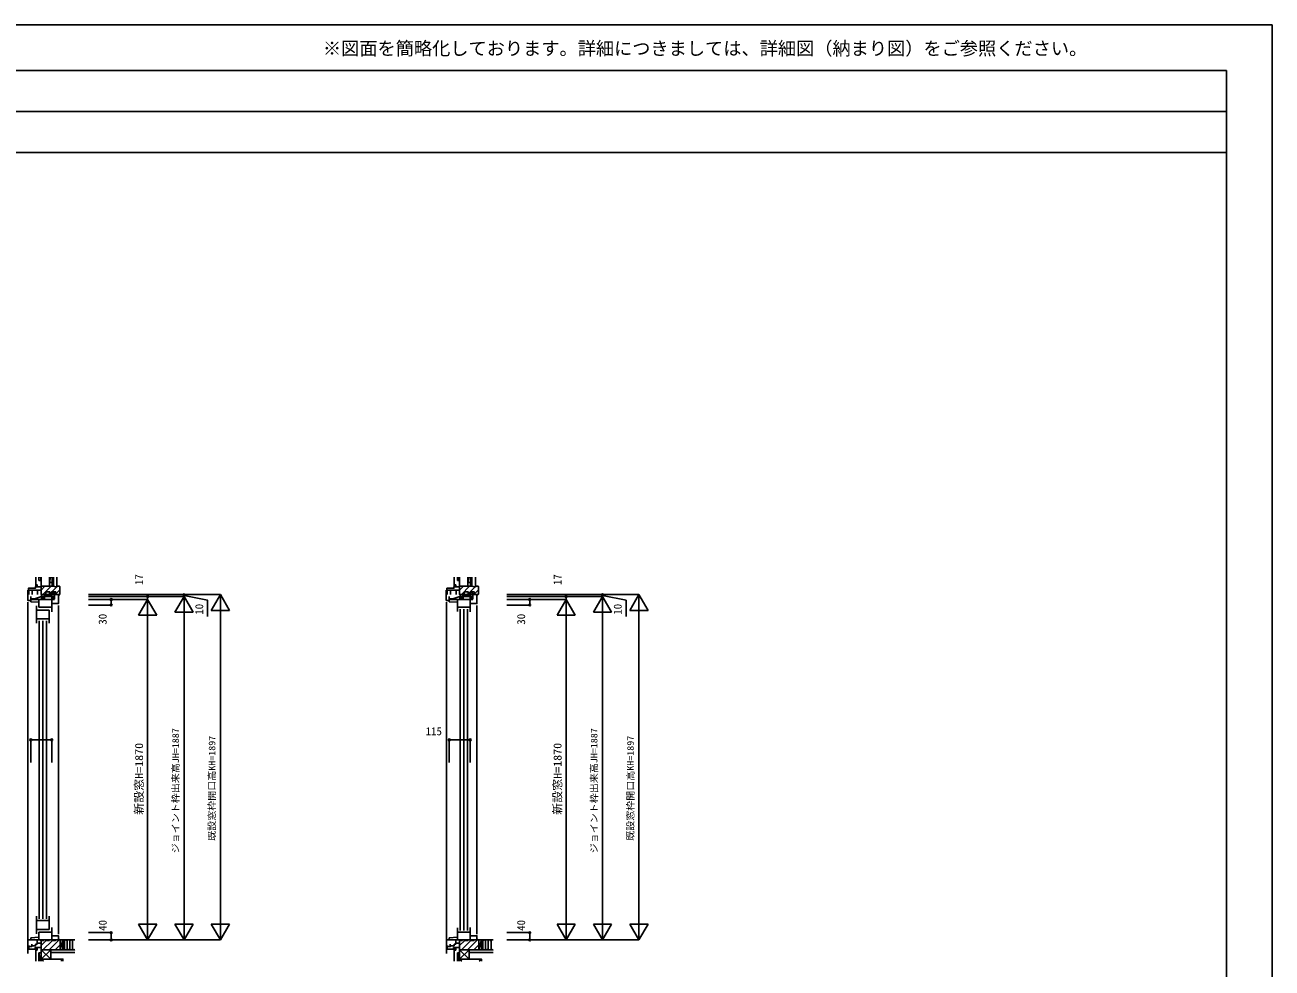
# Model space of a CAD drawing. Units: millimetres, scale not verified. Extents: x -6875 to 6875, y -5000 to 5000.
# Drawn here: x 22 to 6875, y -182 to 5000 of the extents above; entities that cross this region are included whole.
import ezdxf
from ezdxf.enums import TextEntityAlignment as Align

# ---------------------------------------------------------------- set-up
doc = ezdxf.new("R2010")
doc.units = ezdxf.units.MM
doc.header["$LTSCALE"] = 20
for name, color, linetype in [('0-0_0', 7, 'Continuous'), ('0-5_YKK_C1', 4, 'Continuous'), ('0-6_YKK_C1E', 7, 'Continuous'), ('0-7_YKK_C2', 5, 'Continuous'), ('0-8_YKK_F1', 7, 'Continuous'), ('0-9_YKK_N1', 2, 'Continuous'), ('0-A_YKK_Z1', 7, 'Continuous')]:
    doc.layers.add(name, color=color, linetype=linetype)
doc.styles.add('ＭＳ ゴシック', font='')
doc.styles.get('ＭＳ ゴシック').set_extended_font_data('MS Gothic')

msp = doc.modelspace()

# ---------------------------------------------------------------- linework, layer by layer
at = {"layer": '0-5_YKK_C1'}
for p, q in [((54.3, 1859.9), (54.3, 1842.9)), ((112.8, 1859.9), (112.8, 1842.9)), ((130.6, 1852.1), (112.8, 1852.1)), ((130.6, 1842.9), (130.6, 1859.9)), ((169.3, 1859.9), (169.3, 1842.9)), ((2353.89, 1859.9), (2353.89, 1842.9)), ((2412.39, 1859.9), (2412.39, 1842.9)), ((2430.19, 1852.1), (2412.39, 1852.1)), ((2430.19, 1842.9), (2430.19, 1859.9)), ((2468.89, 1859.9), (2468.89, 1842.9)), ((38.3, 1827.8), (38.3, -102.1)), ((54.3, 1830.9), (99.3, 1828.54)), ((85.3, 1712.9), (85.3, 1808.9)), ((155.3, 1784.9), (85.3, 1784.9)), ((99.3, 1800.9), (99.3, 1842.9)), ((99.3, 1800.9), (169.3, 1800.9)), ((155.3, 1784.9), (155.3, 1712.9)), ((169.3, 1774.9), (169.3, 1842.9)), ((206.3, 1810.4), (206.3, 5.4)), ((2337.89, 1827.8), (2337.89, -102.1)), ((2353.89, 1830.9), (2398.89, 1828.54)), ((2398.89, 1776.9), (2398.89, 1842.9)), ((2398.89, 1800.9), (2468.89, 1800.9)), ((2413.83, 1789.9), (2413.83, 23.9)), ((2434.33, 23.9), (2434.33, 1789.9)), ((2454.83, 1789.9), (2454.83, 23.9)), ((2468.89, 1774.9), (2468.89, 1842.9)), ((2505.89, 1810.4), (2505.89, 5.4)), ((155.3, 1736.9), (85.3, 1736.9)), ((100.29, 1725.9), (100.29, 87.9)), ((120.79, 87.9), (120.79, 1725.9)), ((141.29, 1725.9), (141.29, 87.9)), ((85.3, 102.9), (85.3, 6.9)), ((85.3, 78.9), (155.3, 78.9)), ((99.3, 14.9), (169.3, 14.9)), ((99.3, 14.9), (99.3, -27.1)), ((169.3, 40.9), (169.3, -27.1)), ((2398.89, 38.9), (2398.89, -27.1)), ((2398.89, 14.9), (2468.89, 14.9)), ((2468.89, 40.9), (2468.89, -27.1)), ((55.8, -27.1), (39, -27.1)), ((39, -100.1), (39, -27.1)), ((54.3, -15.1), (99.3, -12.74)), ((2355.39, -27.1), (2338.59, -27.1)), ((2338.59, -100.1), (2338.59, -27.1)), ((2353.89, -15.1), (2398.89, -12.74))]:
    msp.add_line(p, q, dxfattribs=at)
for points in [[(54.3, 1837.8), (37.3, 1837.8), (37.3, 1893.8)], [(169.3, 1859.9), (112.8, 1859.9), (74.3, 1846), (54.3, 1846)], [(169.3, 1820.4), (206.3, 1820.4), (206.3, 1870.4)], [(2353.89, 1837.8), (2336.89, 1837.8), (2336.89, 1893.8)], [(2468.89, 1859.9), (2412.39, 1859.9), (2373.89, 1846), (2353.89, 1846)], [(2468.89, 1820.4), (2505.89, 1820.4), (2505.89, 1870.4)], [(184.3, 1842.9), (54.3, 1842.9), (54.3, 1830.9)], [(2483.89, 1842.9), (2353.89, 1842.9), (2353.89, 1830.9)], [(155.3, 102.9), (155.3, 30.9), (85.3, 30.9)], [(184.3, -27.1), (54.3, -27.1), (54.3, -15.1)], [(206.3, -24.6), (206.3, -4.6), (169.3, -4.6)], [(2483.89, -27.1), (2353.89, -27.1), (2353.89, -15.1)], [(2505.89, -24.6), (2505.89, -4.6), (2468.89, -4.6)]]:
    msp.add_lwpolyline(points, dxfattribs=at)
at = {"layer": '0-6_YKK_C1E'}
for p, q in [((111.3, 1871), (111.3, 1942.9)), ((2410.89, 1871), (2410.89, 1942.9)), ((43.3, 1869.9), (43.3, 1894.8)), ((61.5, 1869.9), (61.5, 1894.8)), ((91.5, 1869.9), (91.5, 1894.8)), ((2342.89, 1869.9), (2342.89, 1894.8)), ((2361.09, 1869.9), (2361.09, 1894.8)), ((2391.09, 1869.9), (2391.09, 1894.8)), ((43.3, -57.1), (43.3, -79.1)), ((59.6, -59.1), (81, -59.1)), ((81, -51.1), (89.6, -51.1)), ((81, -59.1), (81, -51.1)), ((89.6, -51.1), (89.6, -28.1)), ((111.3, -44.1), (89.6, -44.1)), ((106.7, -28.1), (126.3, -28.1)), ((111.3, -89.6), (111.3, -28.1)), ((126.3, -27.1), (126.3, -30.6)), ((2342.89, -57.1), (2342.89, -79.1)), ((2359.19, -59.1), (2380.59, -59.1)), ((2380.59, -51.1), (2389.19, -51.1)), ((2380.59, -59.1), (2380.59, -51.1)), ((2389.19, -51.1), (2389.19, -28.1)), ((2410.89, -44.1), (2389.19, -44.1)), ((2406.29, -28.1), (2425.89, -28.1)), ((2410.89, -89.6), (2410.89, -28.1)), ((2425.89, -27.1), (2425.89, -30.6))]:
    msp.add_line(p, q, dxfattribs=at)
for points in [[(111.3, 1912.9), (79.8, 1912.9), (79.8, 1904.9), (41.3, 1904.9), (41.3, 1894.8), (111.3, 1894.8)], [(2410.89, 1912.9), (2379.39, 1912.9), (2379.39, 1904.9), (2340.89, 1904.9), (2340.89, 1894.8), (2410.89, 1894.8)], [(43.3, -64.1), (59.6, -64.1), (59.6, -51.1)], [(2342.89, -64.1), (2359.19, -64.1), (2359.19, -51.1)], [(43.3, -77.1), (77.8, -77.1), (77.8, -69.1), (111.3, -69.1)], [(2342.89, -77.1), (2377.39, -77.1), (2377.39, -69.1), (2410.89, -69.1)]]:
    msp.add_lwpolyline(points, dxfattribs=at)
at = {"layer": '0-7_YKK_C2'}
for p, q in [((81.3, 1917.8), (86.96, 1923.46)), ((82.32, 1913.17), (90.3, 1921.14)), ((2380.89, 1917.8), (2386.55, 1923.46)), ((2381.91, 1913.17), (2389.89, 1921.14)), ((87.98, 1913.17), (90.3, 1915.49)), ((206.5, 1869.27), (208.13, 1870.9)), ((206.5, 1866.44), (210.96, 1870.9)), ((206.5, 1863.9), (212.3, 1870.9)), ((206.5, 1870.9), (206.5, 1863.9)), ((2387.57, 1913.17), (2389.89, 1915.49)), ((2506.09, 1869.27), (2507.72, 1870.9)), ((2506.09, 1866.44), (2510.55, 1870.9)), ((2506.09, 1863.9), (2511.89, 1870.9)), ((2506.09, 1870.9), (2506.09, 1863.9)), ((206.3, -20.1), (213.3, -27.1)), ((206.3, -27.1), (206.3, -20.1)), ((206.3, -22.7), (207.6, -21.4)), ((213.3, -27.1), (206.3, -27.1)), ((207.55, -27.1), (210.42, -24.23)), ((213.21, -27.1), (213.25, -27.06)), ((2505.89, -20.1), (2512.89, -27.1)), ((2505.89, -27.1), (2505.89, -20.1)), ((2505.89, -25.52), (2508.6, -22.81)), ((2512.89, -27.1), (2505.89, -27.1)), ((2509.97, -27.1), (2511.43, -25.64)), ((2512.8, -27.1), (2512.84, -27.06)), ((81.3, -76.74), (88.64, -69.4)), ((81.3, -71.09), (82.98, -69.4)), ((81.3, -82.4), (90.3, -73.4)), ((90.3, -83.92), (81.3, -83.92)), ((85.44, -83.92), (90.3, -79.06)), ((90.3, -83.92), (90.3, -69.4)), ((2380.89, -76.74), (2388.23, -69.4)), ((2380.89, -71.09), (2382.58, -69.4)), ((2380.89, -82.4), (2389.89, -73.4)), ((2389.89, -83.92), (2380.89, -83.92)), ((2385.03, -83.92), (2389.89, -79.06)), ((2389.89, -83.92), (2389.89, -69.4))]:
    msp.add_line(p, q, dxfattribs=at)
for points in [[(90.3, 1913.17), (90.3, 1923.46), (81.3, 1923.46)], [(2389.89, 1913.17), (2389.89, 1923.46), (2380.89, 1923.46)]]:
    msp.add_lwpolyline(points, dxfattribs=at)
at = {"layer": '0-8_YKK_F1'}
for p, q in [((-6875.1, 4999.9), (6874.9, 4999.9)), ((6874.9, -5000.1), (6874.9, 4999.9)), ((-6875.1, 4749.9), (6624.9, 4749.9)), ((6624.9, -5000.1), (6624.9, 4749.9)), ((-6875.1, 4524.9), (6624.9, 4524.9)), ((-6875.1, 4299.9), (6624.9, 4299.9))]:
    msp.add_line(p, q, dxfattribs=at)
at = {"layer": '0-9_YKK_N1'}
for p, q in [((371.31, 1869.9), (1096.31, 1869.9)), ((371.31, 1859.9), (896.31, 1859.9)), ((696.31, 1859.9), (696.31, 1842.9)), ((846.31, 1773.3), (896.31, 1859.9)), ((896.31, 1859.9), (896.31, 1869.9)), ((896.31, 1859.9), (896.31, -27.1)), ((946.31, 1773.3), (896.31, 1859.9)), ((1046.31, 1783.3), (1096.31, 1869.9)), ((1096.31, 1869.9), (1096.31, -27.1)), ((1146.31, 1783.3), (1096.31, 1869.9)), ((2670.9, 1869.9), (3395.9, 1869.9)), ((2670.9, 1859.9), (3195.9, 1859.9)), ((2995.9, 1859.9), (2995.9, 1842.9)), ((3145.9, 1773.3), (3195.9, 1859.9)), ((3195.9, 1859.9), (3195.9, 1869.9)), ((3195.9, 1859.9), (3195.9, -27.1)), ((3245.9, 1773.3), (3195.9, 1859.9)), ((3345.9, 1783.3), (3395.9, 1869.9)), ((3395.9, 1869.9), (3395.9, -27.1)), ((3445.9, 1783.3), (3395.9, 1869.9)), ((371.31, 1842.9), (696.31, 1842.9)), ((371.31, 1812.9), (496.31, 1812.9)), ((496.31, 1812.9), (496.31, 1842.9)), ((646.31, 1756.3), (696.31, 1842.9)), ((746.31, 1756.3), (696.31, 1842.9)), ((696.31, 1842.9), (696.31, -27.1)), ((1046.31, 1783.3), (1146.31, 1783.3)), ((2670.9, 1842.9), (2995.9, 1842.9)), ((2670.9, 1812.9), (2795.9, 1812.9)), ((2795.9, 1812.9), (2795.9, 1842.9)), ((2945.9, 1756.3), (2995.9, 1842.9)), ((3045.9, 1756.3), (2995.9, 1842.9)), ((2995.9, 1842.9), (2995.9, -27.1)), ((3345.9, 1783.3), (3445.9, 1783.3)), ((646.31, 1756.3), (746.31, 1756.3)), ((846.31, 1773.3), (946.31, 1773.3)), ((2945.9, 1756.3), (3045.9, 1756.3)), ((3145.9, 1773.3), (3245.9, 1773.3)), ((54.3, 1071.95), (169.3, 1071.95)), ((54.3, 946.95), (54.3, 1071.95)), ((169.3, 946.95), (169.3, 1071.95)), ((2353.89, 1071.95), (2468.89, 1071.95)), ((2353.89, 946.95), (2353.89, 1071.95)), ((2468.89, 946.95), (2468.89, 1071.95)), ((371.31, 12.9), (496.31, 12.9)), ((496.31, 12.9), (496.31, -27.1)), ((646.31, 59.5), (746.31, 59.5)), ((646.31, 59.5), (696.31, -27.1)), ((746.31, 59.5), (696.31, -27.1)), ((846.31, 59.5), (946.31, 59.5)), ((846.31, 59.5), (896.31, -27.1)), ((946.31, 59.5), (896.31, -27.1)), ((1046.31, 59.5), (1146.31, 59.5)), ((1046.31, 59.5), (1096.31, -27.1)), ((1146.31, 59.5), (1096.31, -27.1)), ((2670.9, 12.9), (2795.9, 12.9)), ((2795.9, 12.9), (2795.9, -27.1)), ((2945.9, 59.5), (3045.9, 59.5)), ((2945.9, 59.5), (2995.9, -27.1)), ((3045.9, 59.5), (2995.9, -27.1)), ((3145.9, 59.5), (3245.9, 59.5)), ((3145.9, 59.5), (3195.9, -27.1)), ((3245.9, 59.5), (3195.9, -27.1)), ((3345.9, 59.5), (3445.9, 59.5)), ((3345.9, 59.5), (3395.9, -27.1)), ((3445.9, 59.5), (3395.9, -27.1)), ((371.31, -27.1), (1096.31, -27.1)), ((2670.9, -27.1), (3395.9, -27.1))]:
    msp.add_line(p, q, dxfattribs=at)
for points in [[(1026, 1749.79), (1026, 1839.2), (896.31, 1864.9)], [(3325.59, 1749.79), (3325.59, 1839.2), (3195.9, 1864.9)]]:
    msp.add_lwpolyline(points, dxfattribs=at)
for centre in [(696.31, 1859.9), (896.31, 1869.9), (2995.9, 1859.9), (3195.9, 1869.9), (496.31, 1842.9), (496.31, 1812.9), (2795.9, 1842.9), (2795.9, 1812.9), (54.3, 1072.06), (169.3, 1071.95), (2353.89, 1072.06), (2468.89, 1071.95), (496.31, 12.9), (2795.9, 12.9), (496.31, -27.1), (2795.9, -27.1)]:
    msp.add_circle(centre, 5, dxfattribs=at)
at = {"layer": '0-A_YKK_Z1'}
for p, q in [((81.3, 1965.9), (81.3, 1912.96)), ((99.3, 1965.9), (99.3, 1947.89)), ((111.3, 1947.89), (99.3, 1947.89)), ((107.7, 1965.9), (111.3, 1947.89)), ((111.3, 1965.9), (111.3, 1915.95)), ((111.3, 1946.95), (111.3, 1890.95)), ((156.3, 1935.95), (162.29, 1965.9)), ((156.3, 1965.9), (156.3, 1935.95)), ((156.3, 1915.95), (156.3, 1946.95)), ((171.3, 1935.95), (156.3, 1935.95)), ((171.3, 1935.95), (171.3, 1965.9)), ((171.3, 1915.95), (171.3, 1946.95)), ((178.3, 1915.95), (178.3, 1965.9)), ((178.3, 1915.95), (178.3, 1965.9)), ((198.3, 1965.9), (198.3, 1910.95)), ((2380.89, 1965.9), (2380.89, 1912.96)), ((2398.89, 1965.9), (2398.89, 1947.89)), ((2410.89, 1947.89), (2398.89, 1947.89)), ((2407.29, 1965.9), (2410.89, 1947.89)), ((2410.89, 1965.9), (2410.89, 1915.95)), ((2410.89, 1946.95), (2410.89, 1890.95)), ((2455.89, 1935.95), (2461.88, 1965.9)), ((2455.89, 1965.9), (2455.89, 1935.95)), ((2455.89, 1915.95), (2455.89, 1946.95)), ((2470.89, 1935.95), (2455.89, 1935.95)), ((2470.89, 1935.95), (2470.89, 1965.9)), ((2470.89, 1915.95), (2470.89, 1946.95)), ((2477.89, 1915.95), (2477.89, 1965.9)), ((2477.89, 1915.95), (2477.89, 1965.9)), ((2497.89, 1965.9), (2497.89, 1910.95)), ((111.3, 1915.9), (111.3, 1872.9)), ((178.3, 1915.9), (111.3, 1915.9)), ((111.3, 1895.18), (132.02, 1915.9)), ((111.3, 1872.9), (113.3, 1870.9)), ((113.3, 1859.9), (113.3, 1870.9)), ((113.3, 1870.9), (184.3, 1870.9)), ((113.3, 1870.9), (184.3, 1859.9)), ((113.3, 1870.9), (136.8, 1870.9)), ((184.3, 1859.9), (113.3, 1859.9)), ((120.97, 1870.9), (165.97, 1915.9)), ((136.8, 1870.9), (136.8, 1885.9)), ((157.8, 1873.8), (169.8, 1885.8)), ((157.8, 1870.9), (169.8, 1870.9)), ((169.3, 1844.9), (169.3, 1859.9)), ((169.3, 1859.9), (184.3, 1859.9)), ((169.3, 1859.9), (184.3, 1844.9)), ((169.8, 1870.9), (169.8, 1885.9)), ((169.8, 1885.9), (190.8, 1885.9)), ((169.8, 1870.9), (169.8, 1885.9)), ((169.8, 1885.8), (190.8, 1870.9)), ((190.8, 1870.9), (169.8, 1870.9)), ((169.91, 1885.9), (195.59, 1911.58)), ((178.3, 1915.95), (171.3, 1915.95)), ((178.3, 1915.95), (198.3, 1910.95)), ((184.3, 1870.9), (184.3, 1859.9)), ((184.3, 1859.9), (184.3, 1844.9)), ((190.8, 1872.86), (214.3, 1896.36)), ((190.8, 1885.9), (190.8, 1870.9)), ((190.8, 1870.9), (212.3, 1870.9)), ((212.3, 1915.9), (198.3, 1915.9)), ((212.3, 1870.9), (206.5, 1870.9)), ((214.3, 1913.9), (212.3, 1915.9)), ((212.3, 1870.9), (214.3, 1872.9)), ((214.3, 1872.9), (214.3, 1913.9)), ((2410.89, 1915.9), (2410.89, 1872.9)), ((2477.89, 1915.9), (2410.89, 1915.9)), ((2410.89, 1895.18), (2431.61, 1915.9)), ((2410.89, 1872.9), (2412.89, 1870.9)), ((2412.89, 1859.9), (2412.89, 1870.9)), ((2412.89, 1870.9), (2483.89, 1870.9)), ((2412.89, 1870.9), (2483.89, 1859.9)), ((2412.89, 1870.9), (2436.39, 1870.9)), ((2483.89, 1859.9), (2412.89, 1859.9)), ((2420.56, 1870.9), (2465.56, 1915.9)), ((2436.39, 1870.9), (2436.39, 1885.9)), ((2457.39, 1873.8), (2469.39, 1885.8)), ((2457.39, 1870.9), (2469.39, 1870.9)), ((2468.89, 1844.9), (2468.89, 1859.9)), ((2468.89, 1859.9), (2483.89, 1859.9)), ((2468.89, 1859.9), (2483.89, 1844.9)), ((2469.39, 1870.9), (2469.39, 1885.9)), ((2469.39, 1885.9), (2490.39, 1885.9)), ((2469.39, 1870.9), (2469.39, 1885.9)), ((2469.39, 1885.8), (2490.39, 1870.9)), ((2490.39, 1870.9), (2469.39, 1870.9)), ((2469.5, 1885.9), (2495.18, 1911.58)), ((2477.89, 1915.95), (2470.89, 1915.95)), ((2477.89, 1915.95), (2497.89, 1910.95)), ((2483.89, 1870.9), (2483.89, 1859.9)), ((2483.89, 1859.9), (2483.89, 1844.9)), ((2490.39, 1872.86), (2513.89, 1896.36)), ((2490.39, 1885.9), (2490.39, 1870.9)), ((2490.39, 1870.9), (2511.89, 1870.9)), ((2511.89, 1915.9), (2497.89, 1915.9)), ((2511.89, 1870.9), (2506.09, 1870.9)), ((2513.89, 1913.9), (2511.89, 1915.9)), ((2511.89, 1870.9), (2513.89, 1872.9)), ((2513.89, 1872.9), (2513.89, 1913.9)), ((184.3, 1844.9), (169.3, 1844.9)), ((2483.89, 1844.9), (2468.89, 1844.9)), ((111.3, -57.82), (139.02, -30.1)), ((111.3, -30.6), (111.3, -44.6)), ((111.3, -44.6), (111.3, -115.53)), ((120.96, -82.1), (172.96, -30.1)), ((126.3, -27.1), (126.3, -30.6)), ((126.3, -27.1), (136.8, -27.1)), ((136.8, -27.1), (136.8, -30.1)), ((157.8, -30.1), (136.8, -30.1)), ((154.9, -82.1), (209.9, -27.1)), ((157.8, -27.1), (169.8, -27.1)), ((157.8, -27.1), (157.8, -30.1)), ((169.8, -30.1), (169.8, -27.1)), ((169.8, -27.1), (190.8, -27.1)), ((169.8, -27.1), (169.8, -30.1)), ((190.8, -27.1), (169.8, -30.1)), ((190.8, -30.1), (169.8, -30.1)), ((188.84, -82.1), (216.3, -54.65)), ((190.8, -27.1), (190.8, -30.1)), ((190.8, -27.1), (216.3, -27.1)), ((216.3, -27.1), (216.3, -82.1)), ((231.3, -27.1), (216.3, -27.1)), ((216.3, -82.1), (216.3, -27.1)), ((231.3, -27.1), (216.3, -82.1)), ((231.3, -82.1), (231.3, -27.1)), ((231.3, -27.1), (296.31, -27.1)), ((238.8, -34.6), (238.8, -74.6)), ((253.8, -34.6), (253.8, -74.6)), ((268.8, -34.6), (268.8, -74.6)), ((283.8, -34.6), (283.8, -74.6)), ((2410.89, -57.82), (2438.61, -30.1)), ((2410.89, -30.6), (2410.89, -44.6)), ((2410.89, -44.6), (2410.89, -115.53)), ((2420.55, -82.1), (2472.55, -30.1)), ((2425.89, -27.1), (2425.89, -30.6)), ((2425.89, -27.1), (2436.39, -27.1)), ((2436.39, -27.1), (2436.39, -30.1)), ((2457.39, -30.1), (2436.39, -30.1)), ((2454.49, -82.1), (2509.49, -27.1)), ((2457.39, -27.1), (2469.39, -27.1)), ((2457.39, -27.1), (2457.39, -30.1)), ((2469.39, -30.1), (2469.39, -27.1)), ((2469.39, -27.1), (2490.39, -27.1)), ((2469.39, -27.1), (2469.39, -30.1)), ((2490.39, -27.1), (2469.39, -30.1)), ((2490.39, -30.1), (2469.39, -30.1)), ((2488.43, -82.1), (2515.89, -54.65)), ((2490.39, -27.1), (2490.39, -30.1)), ((2490.39, -27.1), (2515.89, -27.1)), ((2515.89, -27.1), (2515.89, -82.1)), ((2530.89, -27.1), (2515.89, -27.1)), ((2515.89, -82.1), (2515.89, -27.1)), ((2530.89, -27.1), (2515.89, -82.1)), ((2530.89, -82.1), (2530.89, -27.1)), ((2530.89, -27.1), (2595.9, -27.1)), ((2538.39, -34.6), (2538.39, -74.6)), ((2553.39, -34.6), (2553.39, -74.6)), ((2568.39, -34.6), (2568.39, -74.6)), ((2583.39, -34.6), (2583.39, -74.6)), ((81.3, -69.4), (81.3, -144.15)), ((108.45, -144.15), (99.3, -98.4)), ((99.3, -144.15), (99.3, -98.4)), ((111.3, -98.4), (99.3, -98.4)), ((111.3, -72.1), (111.3, -144.15)), ((111.3, -144.15), (111.3, -72.1)), ((111.3, -82.1), (216.3, -82.1)), ((111.3, -82.1), (163.8, -132.1)), ((111.3, -134.57), (111.3, -82.1)), ((111.3, -82.1), (163.8, -82.1)), ((111.3, -132.1), (123.35, -144.15)), ((163.8, -132.1), (163.8, -97.1)), ((296.3, -97.1), (163.8, -97.1)), ((163.8, -132.1), (231.3, -132.1)), ((216.3, -82.1), (231.3, -82.1)), ((296.3, -82.1), (216.3, -82.1)), ((219.25, -144.15), (231.3, -132.1)), ((231.3, -144.15), (231.3, -132.1)), ((2380.89, -69.4), (2380.89, -144.15)), ((2408.04, -144.15), (2398.89, -98.4)), ((2398.89, -144.15), (2398.89, -98.4)), ((2410.89, -98.4), (2398.89, -98.4)), ((2410.89, -72.1), (2410.89, -144.15)), ((2410.89, -144.15), (2410.89, -72.1)), ((2410.89, -82.1), (2515.89, -82.1)), ((2410.89, -82.1), (2463.39, -132.1)), ((2410.89, -134.57), (2410.89, -82.1)), ((2410.89, -82.1), (2463.39, -82.1)), ((2410.89, -132.1), (2422.94, -144.15)), ((2463.39, -132.1), (2463.39, -97.1)), ((2595.89, -97.1), (2463.39, -97.1)), ((2463.39, -132.1), (2530.89, -132.1)), ((2515.89, -82.1), (2530.89, -82.1)), ((2595.89, -82.1), (2515.89, -82.1)), ((2518.84, -144.15), (2530.89, -132.1)), ((2530.89, -144.15), (2530.89, -132.1))]:
    msp.add_line(p, q, dxfattribs=at)
for points in [[(157.8, 1870.9), (157.8, 1885.9), (136.8, 1885.9)], [(190.8, 1870.9), (190.8, 1885.9), (169.8, 1885.9)], [(2457.39, 1870.9), (2457.39, 1885.9), (2436.39, 1885.9)], [(2490.39, 1870.9), (2490.39, 1885.9), (2469.39, 1885.9)], [(126.3, -30.6), (111.3, -30.6), (111.3, -82.1)], [(126.3, -30.6), (111.3, -30.6), (111.3, -82.1)], [(190.8, -27.1), (190.8, -30.1), (169.8, -30.1)], [(2425.89, -30.6), (2410.89, -30.6), (2410.89, -82.1)], [(2425.89, -30.6), (2410.89, -30.6), (2410.89, -82.1)], [(2490.39, -27.1), (2490.39, -30.1), (2469.39, -30.1)], [(111.3, -132.1), (163.8, -82.1), (163.8, -132.1)], [(231.3, -144.15), (231.3, -132.1), (111.3, -132.1), (111.3, -144.15)], [(296.3, -82.1), (163.8, -82.1), (163.8, -97.1), (296.3, -97.1)], [(2410.89, -132.1), (2463.39, -82.1), (2463.39, -132.1)], [(2530.89, -144.15), (2530.89, -132.1), (2410.89, -132.1), (2410.89, -144.15)], [(2595.89, -82.1), (2463.39, -82.1), (2463.39, -97.1), (2595.89, -97.1)]]:
    msp.add_lwpolyline(points, dxfattribs=at)
for centre, start, end in [((246.3, -34.6), 0, 180), ((276.3, -34.6), 0, 180), ((2545.89, -34.6), 0, 180), ((2575.89, -34.6), 0, 180), ((231.3, -74.6), 270, 0), ((261.3, -74.6), 180, 0), ((291.3, -74.6), 180, 311.91758), ((2530.89, -74.6), 270, 0), ((2560.89, -74.6), 180, 0), ((2590.89, -74.6), 180, 311.91758)]:
    msp.add_arc(centre, 7.5, start, end, dxfattribs=at)

# ---------------------------------------------------------------- texts
at = {"layer": '0-0_0', "style": 'ＭＳ ゴシック'}
msp.add_text('※図面を簡略化しております。詳細につきましては、詳細図（納まり図）をご参照ください。', height=73.31, dxfattribs=at).set_placement((1659.61, 4812.4), align=Align.BOTTOM_LEFT)
at = {"layer": '0-9_YKK_N1', "style": 'ＭＳ ゴシック'}
for s, p in [('17', (684.31, 1922.15)), ('17', (2983.9, 1922.15)), ('10', (1014.95, 1759.46)), ('10', (3314.54, 1759.46)), ('30', (484.31, 1704.88)), ('30', (2783.9, 1704.88)), ('40', (484.31, 22.74)), ('40', (2783.9, 22.74))]:
    msp.add_text(s, height=43.99, rotation=90, dxfattribs=at).set_placement(p, align=Align.BOTTOM_LEFT)
at = {"layer": '0-9_YKK_N1', "style": 'ＭＳ ゴシック', "width": 1.1}
for s, height, p in [('ジョイント枠出来高JH=1887', 36.66, (879.31, 448.9)), ('ジョイント枠出来高JH=1887', 36.66, (3178.9, 448.9)), ('新設窓H=1870', 43.99, (684.31, 660.06)), ('既設窓枠開口高KH=1897', 36.66, (1079.31, 517.64)), ('新設窓H=1870', 43.99, (2983.9, 660.06)), ('既設窓枠開口高KH=1897', 36.66, (3378.9, 517.64))]:
    msp.add_text(s, height=height, rotation=90, dxfattribs=at).set_placement(p, align=Align.BOTTOM_LEFT)
at = {"layer": '0-9_YKK_N1', "style": 'ＭＳ ゴシック'}
msp.add_text('115', height=43.99, dxfattribs=at).set_placement((2223.89, 1084.06), align=Align.BOTTOM_LEFT)

doc.saveas('drawing.dxf')
